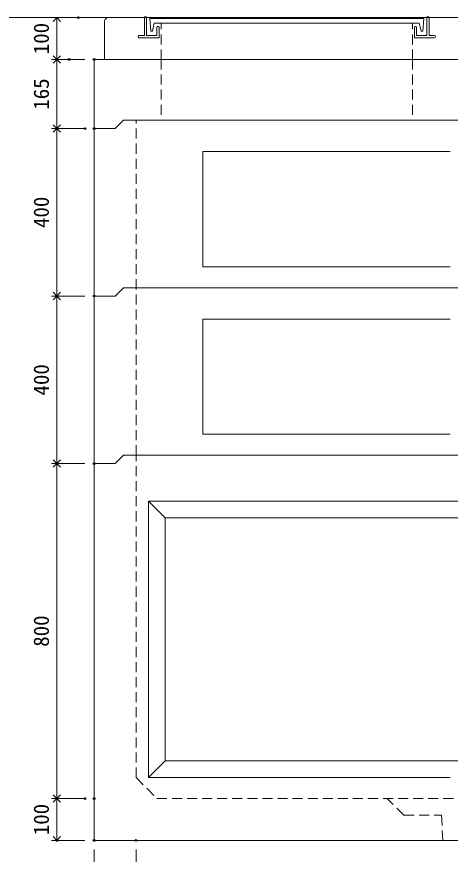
# Model space of a CAD drawing. Units: millimetres, scale not verified. Extents: x -6420 to 6420, y -3029 to 3030.
# Drawn here: x 285 to 1321, y -1568 to 432 of the extents above; entities that cross this region are included whole.
import ezdxf
from ezdxf.enums import TextEntityAlignment as Align

# ---------------------------------------------------------------- set-up
doc = ezdxf.new("R2010")
doc.units = ezdxf.units.MM
doc.header["$LTSCALE"] = 20
doc.header["$PDMODE"] = 32
doc.header["$PDSIZE"] = 4
doc.linetypes.add('DASHED1', pattern=[1.8, 1.2, -0.6])
doc.linetypes.add('USER2', pattern=[50.8, 31.75, -6.35, 6.35, -6.35])
doc.layers.add('0-1_Defpoints', color=7, linetype='Continuous')
for name, color, linetype, lineweight in [('0-3_gaikei', 7, 'Continuous', 18), ('0-4_kakure', 7, 'DASHED1', 5), ('0-5_sunpou', 7, 'Continuous', 5), ('0-8_uchigawa', 6, 'Continuous', 18), ('0-A_futa', 3, 'Continuous', 18), ('0-B_GL', 4, 'Continuous', 18), ('1-2_uchigawa2', 6, 'USER2', 18)]:
    doc.layers.add(name, color=color, linetype=linetype, lineweight=lineweight)
doc.styles.add('ＭＳ ゴシック', font='')
doc.styles.get('ＭＳ ゴシック').set_extended_font_data('MS Gothic')

# ---------------------------------------------------------------- blocks, each defined once
blk = doc.blocks.new('_Open90')
at = {"layer": '0-5_sunpou'}
blk.add_line((0, 0), (-1, 0), dxfattribs=at)
blk.add_lwpolyline([(-0.5, 0.5), (0, 0), (-0.5, -0.5)], dxfattribs=at)
blk = doc.blocks.new('D77')
at = {"layer": '0-1_Defpoints'}
for p in [(2993.38, 2926.83), (2964.21, 2761.83), (3031.24, 2761.83)]:
    blk.add_point(p, dxfattribs=at)
at = {"layer": '0-5_sunpou'}
for p, q in [((2971.38, 2926.83), (2951.21, 2926.83)), ((2964.21, 2908.83), (2964.21, 2779.83)), ((3009.24, 2761.83), (2951.21, 2761.83))]:
    blk.add_line(p, q, dxfattribs=at)
at = {"layer": '0-5_sunpou', "xscale": 18, "yscale": 18}
for p, rotation in [((2964.21, 2926.83), 90), ((2964.21, 2761.83), 270)]:
    blk.add_blockref('_Open90', p, dxfattribs=dict(at, rotation=rotation))
at = {"layer": '0-5_sunpou', "style": 'ＭＳ ゴシック'}
blk.add_text('165', height=36.66, rotation=90, dxfattribs=at).set_placement((2956.21, 2806.83), align=Align.BOTTOM_LEFT)
blk = doc.blocks.new('D78')
at = {"layer": '0-1_Defpoints'}
for p in [(2993.38, 2926.83), (2964.21, 2761.83), (3031.24, 2761.83)]:
    blk.add_point(p, dxfattribs=at)
at = {"layer": '0-5_sunpou'}
for p, q in [((2971.38, 2926.83), (2951.21, 2926.83)), ((2964.21, 2908.83), (2964.21, 2779.83)), ((3009.24, 2761.83), (2951.21, 2761.83))]:
    blk.add_line(p, q, dxfattribs=at)
at = {"layer": '0-5_sunpou', "xscale": 18, "yscale": 18}
for p, rotation in [((2964.21, 2926.83), 90), ((2964.21, 2761.83), 270)]:
    blk.add_blockref('_Open90', p, dxfattribs=dict(at, rotation=rotation))
at = {"layer": '0-5_sunpou', "style": 'ＭＳ ゴシック'}
blk.add_text('165', height=36.66, rotation=90, dxfattribs=at).set_placement((2956.21, 2806.83), align=Align.BOTTOM_LEFT)
blk = doc.blocks.new('D79')
at = {"layer": '0-1_Defpoints'}
for p in [(3053.24, 2761.83), (2964.21, 2361.83), (3053.24, 2361.83)]:
    blk.add_point(p, dxfattribs=at)
at = {"layer": '0-5_sunpou'}
for p, q in [((3031.24, 2761.83), (2951.21, 2761.83)), ((2964.21, 2743.83), (2964.21, 2379.83)), ((3031.24, 2361.83), (2951.21, 2361.83))]:
    blk.add_line(p, q, dxfattribs=at)
at = {"layer": '0-5_sunpou', "xscale": 18, "yscale": 18}
for p, rotation in [((2964.21, 2761.83), 90), ((2964.21, 2361.83), 270)]:
    blk.add_blockref('_Open90', p, dxfattribs=dict(at, rotation=rotation))
at = {"layer": '0-5_sunpou', "style": 'ＭＳ ゴシック'}
blk.add_text('400', height=36.66, rotation=90, dxfattribs=at).set_placement((2956.21, 2524.33), align=Align.BOTTOM_LEFT)
blk = doc.blocks.new('D80')
at = {"layer": '0-1_Defpoints'}
for p in [(3053.24, 2361.83), (2964.21, 1961.83), (3053.24, 1961.83)]:
    blk.add_point(p, dxfattribs=at)
at = {"layer": '0-5_sunpou'}
for p, q in [((3031.24, 2361.83), (2951.21, 2361.83)), ((2964.21, 2343.83), (2964.21, 1979.83)), ((3031.24, 1961.83), (2951.21, 1961.83))]:
    blk.add_line(p, q, dxfattribs=at)
at = {"layer": '0-5_sunpou', "xscale": 18, "yscale": 18}
for p, rotation in [((2964.21, 2361.83), 90), ((2964.21, 1961.83), 270)]:
    blk.add_blockref('_Open90', p, dxfattribs=dict(at, rotation=rotation))
at = {"layer": '0-5_sunpou', "style": 'ＭＳ ゴシック'}
blk.add_text('400', height=36.66, rotation=90, dxfattribs=at).set_placement((2956.21, 2124.33), align=Align.BOTTOM_LEFT)
blk = doc.blocks.new('D64')
at = {"layer": '0-1_Defpoints'}
for p in [(3053.24, 1961.83), (2964.21, 1161.83), (3053.24, 1161.83)]:
    blk.add_point(p, dxfattribs=at)
at = {"layer": '0-5_sunpou'}
for p, q in [((3031.24, 1961.83), (2951.21, 1961.83)), ((2964.21, 1943.83), (2964.21, 1179.83)), ((3031.24, 1161.83), (2951.21, 1161.83))]:
    blk.add_line(p, q, dxfattribs=at)
at = {"layer": '0-5_sunpou', "xscale": 18, "yscale": 18}
for p, rotation in [((2964.21, 1961.83), 90), ((2964.21, 1161.83), 270)]:
    blk.add_blockref('_Open90', p, dxfattribs=dict(at, rotation=rotation))
at = {"layer": '0-5_sunpou', "style": 'ＭＳ ゴシック'}
blk.add_text('800', height=36.66, rotation=90, dxfattribs=at).set_placement((2956.21, 1524.33), align=Align.BOTTOM_LEFT)
blk = doc.blocks.new('D65')
at = {"layer": '0-1_Defpoints'}
for p in [(3031.24, 1161.83), (2964.21, 1061.83), (3053.24, 1061.83)]:
    blk.add_point(p, dxfattribs=at)
at = {"layer": '0-5_sunpou'}
for p, q in [((3009.24, 1161.83), (2951.21, 1161.83)), ((2964.21, 1143.83), (2964.21, 1079.83)), ((3031.24, 1061.83), (2951.21, 1061.83))]:
    blk.add_line(p, q, dxfattribs=at)
at = {"layer": '0-5_sunpou', "xscale": 18, "yscale": 18}
for p, rotation in [((2964.21, 1161.83), 90), ((2964.21, 1061.83), 270)]:
    blk.add_blockref('_Open90', p, dxfattribs=dict(at, rotation=rotation))
at = {"layer": '0-5_sunpou', "style": 'ＭＳ ゴシック'}
blk.add_text('100', height=36.66, rotation=90, dxfattribs=at).set_placement((2956.21, 1074.33), align=Align.BOTTOM_LEFT)
blk = doc.blocks.new('D66')
at = {"layer": '0-1_Defpoints'}
for p in [(3053.24, 1061.83), (3153.24, 1061.83), (3153.24, 944.12)]:
    blk.add_point(p, dxfattribs=at)
at = {"layer": '0-5_sunpou'}
for p, q in [((3053.24, 1039.83), (3053.24, 931.12)), ((3153.24, 1039.83), (3153.24, 931.12)), ((3071.24, 944.12), (3135.24, 944.12))]:
    blk.add_line(p, q, dxfattribs=at)
at = {"layer": '0-5_sunpou', "xscale": 18, "yscale": 18, "rotation": 180}
blk.add_blockref('_Open90', (3053.24, 944.12), dxfattribs=at)
at = {"layer": '0-5_sunpou', "xscale": 18, "yscale": 18}
blk.add_blockref('_Open90', (3153.24, 944.12), dxfattribs=at)
at = {"layer": '0-5_sunpou', "style": 'ＭＳ ゴシック'}
blk.add_text('100', height=36.66, dxfattribs=at).set_placement((3065.74, 952.12), align=Align.BOTTOM_LEFT)
blk = doc.blocks.new('D67')
at = {"layer": '0-1_Defpoints'}
for p in [(3153.24, 1061.83), (4653.24, 1061.83), (4653.24, 944.12)]:
    blk.add_point(p, dxfattribs=at)
at = {"layer": '0-5_sunpou'}
for p, q in [((3153.24, 1039.83), (3153.24, 931.12)), ((4653.24, 1039.83), (4653.24, 931.12)), ((3171.24, 944.12), (4635.24, 944.12))]:
    blk.add_line(p, q, dxfattribs=at)
at = {"layer": '0-5_sunpou', "xscale": 18, "yscale": 18, "rotation": 180}
blk.add_blockref('_Open90', (3153.24, 944.12), dxfattribs=at)
at = {"layer": '0-5_sunpou', "xscale": 18, "yscale": 18}
blk.add_blockref('_Open90', (4653.24, 944.12), dxfattribs=at)
at = {"layer": '0-5_sunpou', "style": 'ＭＳ ゴシック'}
blk.add_text('1500', height=36.66, dxfattribs=at).set_placement((3853.24, 952.12), align=Align.BOTTOM_LEFT)
blk = doc.blocks.new('D83')
at = {"layer": '0-1_Defpoints'}
for p in [(3015.38, 3026.83), (2964.21, 2926.83), (3053.24, 2926.83)]:
    blk.add_point(p, dxfattribs=at)
at = {"layer": '0-5_sunpou'}
for p, q in [((2993.38, 3026.83), (2951.21, 3026.83)), ((2964.21, 3008.83), (2964.21, 2944.83)), ((3031.24, 2926.83), (2951.21, 2926.83))]:
    blk.add_line(p, q, dxfattribs=at)
at = {"layer": '0-5_sunpou', "xscale": 18, "yscale": 18}
for p, rotation in [((2964.21, 3026.83), 90), ((2964.21, 2926.83), 270)]:
    blk.add_blockref('_Open90', p, dxfattribs=dict(at, rotation=rotation))
at = {"layer": '0-5_sunpou', "style": 'ＭＳ ゴシック'}
blk.add_text('100', height=36.66, rotation=90, dxfattribs=at).set_placement((2956.21, 2939.33), align=Align.BOTTOM_LEFT)
blk = doc.blocks.new('D84')
at = {"layer": '0-1_Defpoints'}
for p in [(3015.38, 3026.83), (2964.21, 2926.83), (3053.24, 2926.83)]:
    blk.add_point(p, dxfattribs=at)
at = {"layer": '0-5_sunpou'}
for p, q in [((2993.38, 3026.83), (2951.21, 3026.83)), ((2964.21, 3008.83), (2964.21, 2944.83)), ((3031.24, 2926.83), (2951.21, 2926.83))]:
    blk.add_line(p, q, dxfattribs=at)
at = {"layer": '0-5_sunpou', "xscale": 18, "yscale": 18}
for p, rotation in [((2964.21, 3026.83), 90), ((2964.21, 2926.83), 270)]:
    blk.add_blockref('_Open90', p, dxfattribs=dict(at, rotation=rotation))
at = {"layer": '0-5_sunpou', "style": 'ＭＳ ゴシック'}
blk.add_text('100', height=36.66, rotation=90, dxfattribs=at).set_placement((2956.21, 2939.33), align=Align.BOTTOM_LEFT)

msp = doc.modelspace()

# ---------------------------------------------------------------- linework, layer by layer
at = {"layer": '0-3_gaikei'}
for p, q in [((505, 429.6), (590, 429.6)), ((1270, 429.6), (1355, 429.6)), ((495, 329.6), (495, 419.6)), ((470, 329.6), (470, -635.4)), ((470, 329.6), (2170, 329.6)), ((470, 329.6), (2170, 329.6)), ((470, 329.6), (2170, 329.6)), ((470, 329.6), (2170, 329.6)), ((470, 329.6), (2170, 329.6)), ((540, 184.6), (520, 164.6)), ((540, 184.6), (520, 164.6)), ((540, 184.6), (520, 164.6)), ((540, 184.6), (520, 164.6)), ((540, 184.6), (520, 164.6)), ((540, 184.6), (520, 164.6)), ((540, 184.6), (520, 164.6)), ((540, 184.6), (520, 164.6)), ((540, 184.6), (520, 164.6)), ((540, 184.6), (520, 164.6)), ((540, 184.6), (520, 164.6)), ((540, 184.6), (520, 164.6)), ((540, 184.6), (520, 164.6)), ((540, 184.6), (520, 164.6)), ((540, 184.6), (2100, 184.6)), ((540, 184.6), (2100, 184.6)), ((540, 184.6), (2100, 184.6)), ((540, 184.6), (2100, 184.6)), ((540, 184.6), (2100, 184.6)), ((540, 184.6), (2100, 184.6)), ((540, 184.6), (2100, 184.6)), ((540, 184.6), (2100, 184.6)), ((540, 184.6), (2100, 184.6)), ((540, 184.6), (2100, 184.6)), ((540, 184.6), (2100, 184.6)), ((540, 184.6), (2100, 184.6)), ((540, 184.6), (2100, 184.6)), ((540, 184.6), (2100, 184.6)), ((470, 164.6), (520, 164.6)), ((470, 164.6), (520, 164.6)), ((470, 164.6), (520, 164.6)), ((470, 164.6), (520, 164.6)), ((470, 164.6), (520, 164.6)), ((470, 164.6), (520, 164.6)), ((470, 164.6), (520, 164.6)), ((470, 164.6), (520, 164.6)), ((470, 164.6), (520, 164.6)), ((470, 164.6), (520, 164.6)), ((470, 164.6), (520, 164.6)), ((470, 164.6), (520, 164.6)), ((470, 164.6), (520, 164.6)), ((470, 164.6), (520, 164.6)), ((540, -215.4), (520, -235.4)), ((540, -215.4), (520, -235.4)), ((540, -215.4), (520, -235.4)), ((540, -215.4), (520, -235.4)), ((540, -215.4), (520, -235.4)), ((540, -215.4), (2100, -215.4)), ((540, -215.4), (2100, -215.4)), ((540, -215.4), (2100, -215.4)), ((540, -215.4), (2100, -215.4)), ((540, -215.4), (2100, -215.4)), ((470, -235.4), (520, -235.4)), ((470, -235.4), (520, -235.4)), ((470, -235.4), (520, -235.4)), ((470, -235.4), (520, -235.4)), ((470, -235.4), (520, -235.4)), ((540, -615.4), (520, -635.4)), ((540, -615.4), (520, -635.4)), ((540, -615.4), (520, -635.4)), ((540, -615.4), (520, -635.4)), ((540, -615.4), (520, -635.4)), ((540, -615.4), (520, -635.4)), ((540, -615.4), (520, -635.4)), ((540, -615.4), (520, -635.4)), ((540, -615.4), (520, -635.4)), ((540, -615.4), (520, -635.4)), ((540, -615.4), (520, -635.4)), ((540, -615.4), (520, -635.4)), ((540, -615.4), (520, -635.4)), ((540, -615.4), (520, -635.4)), ((540, -615.4), (520, -635.4)), ((540, -615.4), (520, -635.4)), ((540, -615.4), (520, -635.4)), ((540, -615.4), (520, -635.4)), ((540, -615.4), (520, -635.4)), ((540, -615.4), (520, -635.4)), ((540, -615.4), (520, -635.4)), ((540, -615.4), (520, -635.4)), ((540, -615.4), (520, -635.4)), ((540, -615.4), (520, -635.4)), ((540, -615.4), (520, -635.4)), ((540, -615.4), (520, -635.4)), ((540, -615.4), (520, -635.4)), ((540, -615.4), (520, -635.4)), ((540, -615.4), (520, -635.4)), ((540, -615.4), (520, -635.4)), ((540, -615.4), (520, -635.4)), ((540, -615.4), (520, -635.4)), ((540, -615.4), (520, -635.4)), ((540, -615.4), (520, -635.4)), ((540, -615.4), (520, -635.4)), ((540, -615.4), (520, -635.4)), ((540, -615.4), (2100, -615.4)), ((540, -615.4), (2100, -615.4)), ((540, -615.4), (2100, -615.4)), ((540, -615.4), (2100, -615.4)), ((540, -615.4), (2100, -615.4)), ((540, -615.4), (2100, -615.4)), ((540, -615.4), (2100, -615.4)), ((540, -615.4), (2100, -615.4)), ((540, -615.4), (2100, -615.4)), ((540, -615.4), (2100, -615.4)), ((540, -615.4), (2100, -615.4)), ((540, -615.4), (2100, -615.4)), ((540, -615.4), (2100, -615.4)), ((540, -615.4), (2100, -615.4)), ((540, -615.4), (2100, -615.4)), ((540, -615.4), (2100, -615.4)), ((540, -615.4), (2100, -615.4)), ((540, -615.4), (2100, -615.4)), ((540, -615.4), (2100, -615.4)), ((540, -615.4), (2100, -615.4)), ((540, -615.4), (2100, -615.4)), ((540, -615.4), (2100, -615.4)), ((540, -615.4), (2100, -615.4)), ((540, -615.4), (2100, -615.4)), ((540, -615.4), (2100, -615.4)), ((540, -615.4), (2100, -615.4)), ((540, -615.4), (2100, -615.4)), ((540, -615.4), (2100, -615.4)), ((540, -615.4), (2100, -615.4)), ((540, -615.4), (2100, -615.4)), ((540, -615.4), (2100, -615.4)), ((540, -615.4), (2100, -615.4)), ((540, -615.4), (2100, -615.4)), ((540, -615.4), (2100, -615.4)), ((540, -615.4), (2100, -615.4)), ((540, -615.4), (2100, -615.4)), ((470, -635.4), (520, -635.4)), ((470, -635.4), (520, -635.4)), ((470, -635.4), (520, -635.4)), ((470, -635.4), (520, -635.4)), ((470, -635.4), (520, -635.4)), ((470, -635.4), (520, -635.4)), ((470, -635.4), (520, -635.4)), ((470, -635.4), (520, -635.4)), ((470, -635.4), (520, -635.4)), ((470, -635.4), (520, -635.4)), ((470, -635.4), (520, -635.4)), ((470, -635.4), (520, -635.4)), ((470, -635.4), (520, -635.4)), ((470, -635.4), (520, -635.4)), ((470, -635.4), (520, -635.4)), ((470, -635.4), (520, -635.4)), ((470, -635.4), (520, -635.4)), ((470, -635.4), (520, -635.4)), ((470, -635.4), (520, -635.4)), ((470, -635.4), (520, -635.4)), ((470, -635.4), (520, -635.4)), ((470, -635.4), (520, -635.4)), ((470, -635.4), (520, -635.4)), ((470, -635.4), (470, -1535.4)), ((470, -635.4), (520, -635.4)), ((470, -635.4), (520, -635.4)), ((470, -635.4), (520, -635.4)), ((470, -635.4), (520, -635.4)), ((470, -635.4), (520, -635.4)), ((470, -635.4), (520, -635.4)), ((470, -635.4), (520, -635.4)), ((470, -635.4), (520, -635.4)), ((470, -635.4), (520, -635.4)), ((470, -635.4), (520, -635.4)), ((470, -635.4), (520, -635.4)), ((470, -635.4), (520, -635.4)), ((470, -635.4), (520, -635.4)), ((470, -1535.4), (2170, -1535.4))]:
    msp.add_line(p, q, dxfattribs=at)
msp.add_arc((504.42, 420.18), 9.44, 86.47383, 183.52617, dxfattribs=at)
at = {"layer": '0-4_kakure'}
for p, q in [((630, 329.6), (630, 416.1)), ((1230, 329.6), (1230, 416.1)), ((630, 329.6), (630, 184.6)), ((1230, 329.6), (1230, 184.6)), ((570, -615.4), (570, 184.6)), ((570, -1385.4), (570, -615.4)), ((570, -1385.4), (620, -1435.4)), ((620, -1435.4), (2020, -1435.4)), ((1210, -1475.4), (1170, -1435.4)), ((1210, -1475.4), (1300, -1475.4)), ((1300, -1475.4), (1302.5, -1535.4))]:
    msp.add_line(p, q, dxfattribs=at)
at = {"layer": '0-8_uchigawa'}
for p, q in [((600, -725.4), (1320, -725.4)), ((600, -725.4), (600, -1385.4)), ((640, -765.4), (600, -725.4)), ((2040, -725.4), (1320, -725.4)), ((640, -765.4), (640, -1345.4)), ((640, -765.4), (1320, -765.4)), ((640, -765.4), (1320, -765.4)), ((2000, -765.4), (1320, -765.4)), ((640, -1345.4), (600, -1385.4)), ((640, -1345.4), (1320, -1345.4)), ((600, -1385.4), (1320, -1385.4))]:
    msp.add_line(p, q, dxfattribs=at)
msp.add_lwpolyline([(1320, -1345.4), (2000, -1345.4), (2040, -1385.4)], dxfattribs=at)
at = {"layer": '0-A_futa'}
for p, q in [((590, 429.6), (590, 386.6)), ((592, 431.6), (595, 431.6)), ((595, 431.6), (595, 386.6)), ((602.81, 427.1), (1257.14, 427.1)), ((602.81, 427.1), (605.3, 397.1)), ((1257.14, 427.1), (1254.89, 397.1)), ((1265, 431.6), (1268, 431.6)), ((1265, 431.6), (1265, 386.6)), ((1270, 429.6), (1270, 386.6)), ((613.33, 416.1), (609.01, 397.1)), ((613.33, 416.1), (1246.67, 416.1)), ((620, 406.6), (620, 386.6)), ((622, 408.6), (623, 408.6)), ((625, 406.6), (625, 381.6)), ((1235, 406.6), (1235, 381.6)), ((1238, 408.6), (1237, 408.6)), ((1240, 406.6), (1240, 386.6)), ((1246.67, 416.1), (1250.99, 397.1)), ((575, 384.6), (575, 383.6)), ((577, 386.6), (590, 386.6)), ((625, 381.6), (577, 381.6)), ((595, 386.6), (620, 386.6)), ((605.3, 397.1), (609.01, 397.1)), ((1235, 381.6), (1283, 381.6)), ((1265, 386.6), (1240, 386.6)), ((1254.89, 397.1), (1250.99, 397.1)), ((1283, 386.6), (1270, 386.6)), ((1285, 384.6), (1285, 383.6))]:
    msp.add_line(p, q, dxfattribs=at)
for centre, start, end in [((592, 429.6), 90, 180), ((1268, 429.6), 0, 90), ((622, 406.6), 90, 180), ((623, 406.6), 0, 90), ((1237, 406.6), 90, 180), ((1238, 406.6), 0, 90), ((577, 384.6), 90, 180), ((577, 383.6), 180, 270), ((1283, 384.6), 0, 90), ((1283, 383.6), 270, 0)]:
    msp.add_arc(centre, 2, start, end, dxfattribs=at)
at = {"layer": '0-B_GL'}
msp.add_line((-1740, 429.6), (6420, 429.6), dxfattribs=at)
at = {"layer": '1-2_uchigawa2'}
for p, q in [((730, 109.6), (1320, 109.6)), ((730, 109.6), (730, -165.4)), ((730, -165.4), (1320.53, -165.4)), ((730, -290.4), (1320, -290.4)), ((730, -290.4), (730, -565.4)), ((730, -565.4), (1320.53, -565.4))]:
    msp.add_line(p, q, dxfattribs=at)

# ---------------------------------------------------------------- block references
at = {"layer": '0-5_sunpou'}
for name in ['D83', 'D84', 'D77', 'D78', 'D79', 'D80', 'D64', 'D65', 'D66', 'D67']:
    msp.add_blockref(name, (-2583.24, -2597.23), dxfattribs=at)

doc.saveas('drawing.dxf')
